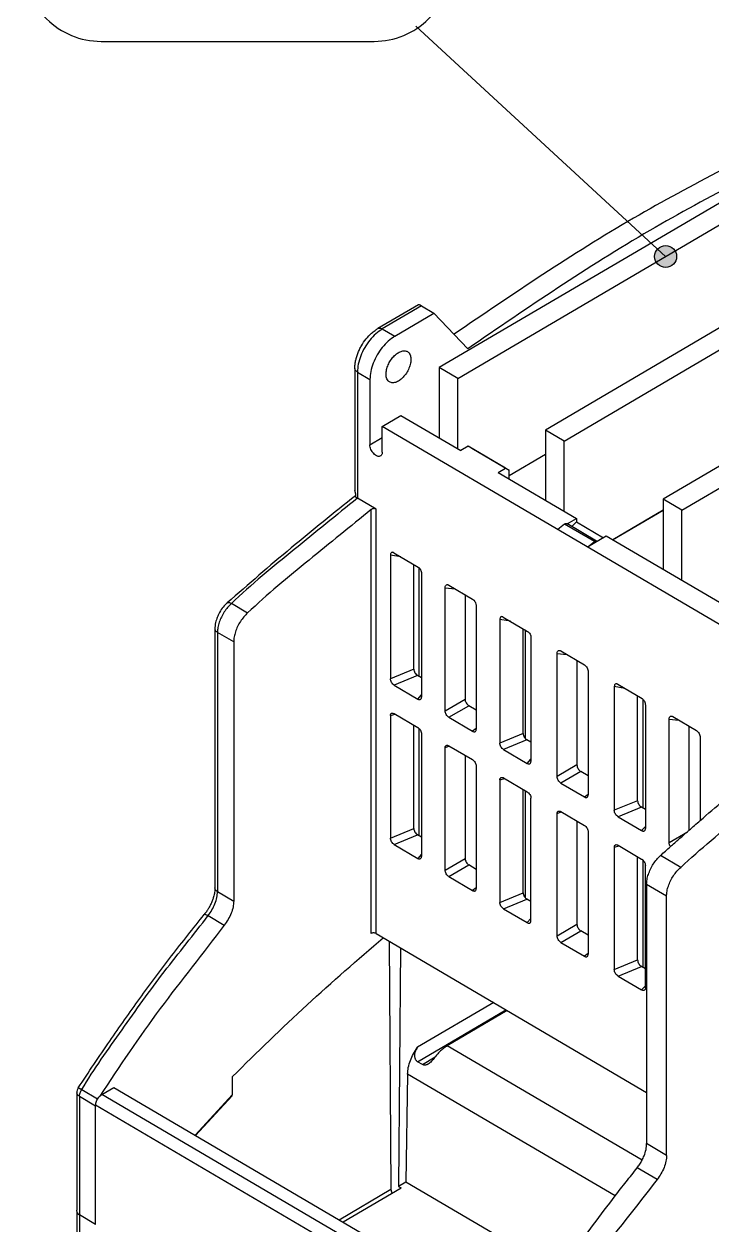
# Model space of a CAD drawing. Header units: millimetres. Extents: x -237 to 357, y 207 to 627.
# Drawn here: x 237.3 to 268.6, y 319.6 to 374.2 of the extents above; entities that cross this region are included whole.
import ezdxf

# ---------------------------------------------------------------- set-up
doc = ezdxf.new("R2010")
doc.units = ezdxf.units.MM
doc.layers.add('1', color=7, linetype='Continuous')
doc.dimstyles.get("Standard").update_dxf_attribs({"dimtxt": 0.18, "dimasz": 0.18, "dimexe": 0.18, "dimexo": 0.0625, "dimgap": 0.09, "dimtad": 0, "dimtih": 1, "dimtoh": 1, "dimdec": 4, "dimzin": 0, "dimdsep": 46, "dimtxsty": 'Standard', "dimcen": 0.09, "dimadec": 0, "dimazin": 0, "dimtfac": 1, "dimtdec": 4, "dimtofl": 0, "dimtmove": 0, "dimatfit": 3, "dimfxl": 1, "dimtolj": 1, "dimtzin": 0, "dimarcsym": 0})

# ---------------------------------------------------------------- blocks, each defined once
blk = doc.blocks.new('As2', base_point=(285.253, 331.881))
at = {"color": 2, "linetype": 'Continuous'}
for p, q in [((277.911, 371.359), (256.189, 358.591)), ((257.038, 358.092), (278.76, 370.86)), ((282.748, 368.516), (261.026, 355.748)), ((261.874, 355.249), (283.597, 368.017)), ((288.094, 365.374), (266.371, 352.606)), ((267.22, 352.107), (288.942, 364.875)), ((255.24, 361.451), (253.398, 360.369)), ((255.383, 361.395), (253.601, 360.348)), ((255.383, 361.395), (255.949, 361.062)), ((254.167, 360.015), (255.949, 361.062)), ((257.49, 359.45), (255.949, 361.062)), ((253.601, 360.348), (254.167, 360.015)), ((252.353, 358.554), (252.353, 353.03)), ((257.038, 358.092), (256.189, 358.591)), ((256.189, 358.591), (256.189, 355.387)), ((252.47, 358.388), (252.47, 352.65)), ((252.47, 358.388), (253.035, 358.056)), ((253.035, 358.056), (253.035, 355.078)), ((257.038, 354.889), (257.038, 358.092)), ((253.601, 355.911), (254.45, 356.41)), ((254.45, 356.41), (257.165, 354.814)), ((253.601, 354.746), (253.601, 355.911)), ((291.276, 333.766), (253.601, 355.911)), ((253.035, 355.078), (253.601, 355.411)), ((261.874, 355.249), (261.026, 355.748)), ((261.026, 355.748), (261.026, 352.544)), ((261.874, 352.046), (261.874, 355.249)), ((257.504, 355.013), (257.165, 354.814)), ((259.201, 354.016), (257.504, 355.013)), ((257.504, 355.013), (257.674, 354.919)), ((257.674, 354.919), (259.371, 353.921)), ((259.371, 353.677), (261.026, 354.65)), ((261.026, 354.643), (259.371, 353.671)), ((258.862, 353.816), (259.201, 354.016)), ((258.862, 353.816), (262.426, 351.721)), ((259.371, 353.921), (259.201, 354.016)), ((259.371, 353.867), (259.371, 353.921)), ((259.371, 353.677), (259.371, 353.867)), ((259.371, 353.677), (259.371, 353.867)), ((259.371, 353.517), (259.371, 353.677)), ((259.371, 353.517), (259.371, 353.677)), ((252.38, 352.866), (252.38, 352.76)), ((252.38, 352.76), (252.38, 352.707)), ((253.318, 352.151), (252.47, 352.65)), ((267.22, 352.107), (266.371, 352.606)), ((266.371, 352.606), (266.371, 349.402)), ((253.092, 332.842), (253.092, 352.128)), ((253.318, 332.842), (253.318, 352.151)), ((264.071, 350.754), (266.371, 352.106)), ((266.371, 352.1), (264.077, 350.751)), ((267.22, 348.904), (267.22, 352.107)), ((261.889, 351.469), (261.577, 351.223)), ((263.247, 350.671), (261.889, 351.469)), ((263.347, 350.693), (261.99, 351.491)), ((262.012, 351.478), (262.426, 351.721)), ((262.217, 351.357), (262.426, 351.567)), ((262.426, 351.721), (262.426, 351.567)), ((262.426, 351.567), (263.652, 350.846)), ((263.783, 350.923), (262.935, 350.425)), ((282.791, 339.751), (263.783, 350.923)), ((262.935, 350.425), (263.247, 350.671)), ((253.969, 350.057), (253.969, 344.431)), ((254.447, 349.973), (253.969, 350.057)), ((254.123, 350.163), (255.229, 349.513)), ((255.029, 344.869), (255.029, 349.63)), ((255.261, 349.49), (255.261, 344.542)), ((255.383, 349.225), (255.383, 343.599)), ((256.622, 348.694), (257.708, 348.056)), ((256.458, 348.574), (256.907, 348.527)), ((256.458, 342.97), (256.458, 348.574)), ((257.363, 348.259), (257.363, 343.5)), ((247.476, 347.423), (246.741, 347.856)), ((257.872, 347.743), (257.872, 342.139)), ((259.425, 347.047), (258.947, 347.131)), ((258.947, 347.131), (258.947, 341.505)), ((259.101, 347.237), (260.207, 346.587)), ((245.989, 346.709), (245.989, 334.916)), ((246.841, 346.11), (246.106, 346.543)), ((246.106, 346.543), (246.106, 334.75)), ((260.008, 341.943), (260.008, 346.704)), ((260.098, 346.651), (260.098, 341.721)), ((246.841, 346.11), (246.841, 334.318)), ((260.361, 346.299), (260.361, 340.673)), ((261.549, 345.581), (261.998, 345.534)), ((261.549, 339.977), (261.549, 345.581)), ((261.713, 345.701), (262.799, 345.063)), ((255.029, 344.869), (253.969, 344.431)), ((262.454, 345.266), (262.454, 340.508)), ((255.202, 344.577), (254.141, 344.138)), ((255.383, 344.47), (255.202, 344.577)), ((262.963, 344.75), (262.963, 339.146)), ((254.141, 344.138), (255.211, 343.509)), ((264.629, 343.988), (264.151, 344.072)), ((264.151, 344.072), (264.151, 338.446)), ((264.305, 344.178), (265.412, 343.528)), ((255.211, 343.509), (255.383, 343.695)), ((256.458, 342.97), (257.363, 343.5)), ((256.627, 342.677), (257.532, 343.207)), ((257.872, 343.007), (257.532, 343.207)), ((265.212, 338.884), (265.212, 343.645)), ((265.444, 343.505), (265.444, 338.557)), ((265.565, 343.24), (265.565, 337.614)), ((253.969, 342.753), (254.187, 342.817)), ((253.969, 342.753), (253.969, 337.182)), ((254.141, 342.844), (255.211, 342.215)), ((256.627, 342.677), (257.703, 342.044)), ((266.805, 342.709), (267.89, 342.071)), ((255.029, 337.621), (255.029, 342.321)), ((255.261, 342.177), (255.261, 337.293)), ((257.872, 342.172), (257.703, 342.044)), ((266.64, 342.589), (267.089, 342.542)), ((266.64, 336.985), (266.64, 342.589)), ((267.545, 342.274), (267.545, 337.536)), ((255.383, 341.922), (255.383, 337.221)), ((260.008, 341.943), (258.947, 341.505)), ((260.18, 341.651), (259.119, 341.212)), ((260.361, 341.544), (260.18, 341.651)), ((268.054, 341.758), (268.054, 337.98)), ((256.646, 341.371), (256.458, 341.288)), ((256.458, 335.721), (256.458, 341.288)), ((256.627, 341.382), (257.703, 340.75)), ((259.119, 341.212), (260.189, 340.583)), ((257.363, 340.95), (257.363, 336.251)), ((257.872, 340.457), (257.872, 334.89)), ((260.189, 340.583), (260.361, 340.769)), ((262.454, 340.508), (261.549, 339.977)), ((259.119, 339.918), (260.189, 339.289)), ((262.623, 340.214), (261.718, 339.684)), ((262.963, 340.015), (262.623, 340.214)), ((258.947, 339.827), (259.165, 339.891)), ((258.947, 339.827), (258.947, 334.256)), ((260.008, 334.695), (260.008, 339.395)), ((261.718, 339.684), (262.794, 339.052)), ((260.098, 339.342), (260.098, 334.473)), ((260.361, 333.425), (260.361, 338.996)), ((262.794, 339.052), (262.963, 339.18)), ((265.212, 338.884), (264.151, 338.446)), ((261.549, 338.295), (261.737, 338.379)), ((261.549, 332.729), (261.549, 338.295)), ((261.718, 338.39), (262.794, 337.758)), ((265.384, 338.592), (264.323, 338.153)), ((265.565, 338.485), (265.384, 338.592)), ((262.454, 337.957), (262.454, 333.259)), ((264.323, 338.153), (265.393, 337.524)), ((253.969, 337.182), (255.029, 337.621)), ((254.141, 336.889), (255.202, 337.328)), ((255.383, 337.221), (255.202, 337.328)), ((255.383, 337.221), (255.383, 336.351)), ((262.963, 337.464), (262.963, 331.897)), ((265.393, 337.524), (265.565, 337.71)), ((266.64, 336.985), (267.472, 337.472)), ((267.472, 337.472), (267.472, 337.472)), ((267.545, 337.536), (267.545, 337.536)), ((254.141, 336.889), (255.211, 336.26)), ((264.151, 336.768), (264.369, 336.832)), ((264.151, 336.768), (264.151, 331.197)), ((264.323, 336.859), (265.393, 336.23)), ((255.383, 336.446), (255.211, 336.26)), ((255.383, 336.446), (255.383, 336.446)), ((256.458, 335.721), (257.363, 336.251)), ((265.212, 331.636), (265.212, 336.336)), ((265.444, 336.192), (265.444, 331.308)), ((265.444, 336.192), (265.444, 336.192)), ((267.169, 335.848), (266.25, 336.388)), ((256.627, 335.428), (257.532, 335.958)), ((257.872, 335.758), (257.532, 335.958)), ((265.565, 330.366), (265.565, 335.937)), ((256.627, 335.428), (257.703, 334.796)), ((266.528, 334.539), (265.621, 335.072)), ((265.621, 335.072), (265.621, 325.611)), ((246.106, 334.75), (246.841, 334.318)), ((257.872, 334.923), (257.703, 334.796)), ((258.947, 334.256), (260.008, 334.695)), ((266.528, 322.746), (266.528, 334.539)), ((259.119, 333.963), (260.18, 334.402)), ((259.119, 333.963), (260.189, 333.334)), ((260.361, 334.295), (260.18, 334.402)), ((245.676, 333.653), (246.411, 333.22)), ((260.361, 333.52), (260.189, 333.334)), ((253.318, 332.842), (265.621, 325.611)), ((261.549, 332.729), (262.454, 333.259)), ((261.718, 332.435), (262.623, 332.966)), ((262.963, 332.766), (262.623, 332.966)), ((253.908, 332.495), (253.993, 321.203)), ((261.718, 332.435), (262.794, 331.803)), ((254.421, 332.194), (254.338, 321.33)), ((262.963, 331.931), (262.794, 331.803)), ((264.151, 331.197), (265.212, 331.636)), ((264.323, 330.904), (265.384, 331.343)), ((265.565, 331.236), (265.384, 331.343)), ((264.323, 330.904), (265.393, 330.275)), ((265.565, 330.461), (265.393, 330.275)), ((258.666, 329.699), (255.206, 327.665)), ((255.205, 327.008), (259.224, 329.371)), ((259.286, 329.335), (256.553, 327.728)), ((265.415, 322.52), (256.553, 327.728)), ((255.421, 326.881), (255.205, 327.008)), ((255.421, 326.881), (256, 327.221)), ((256, 327.221), (256, 327.221)), ((246.785, 325.51), (246.785, 326.329)), ((254.75, 326.447), (254.676, 321.528)), ((264.19, 320.898), (254.75, 326.447)), ((239.929, 325.74), (240.653, 325.315)), ((240.845, 325.514), (241.395, 325.837)), ((241.395, 325.837), (259.949, 314.932)), ((239.71, 325.597), (239.71, 320.246)), ((239.827, 325.431), (240.562, 324.998)), ((239.827, 325.431), (239.827, 320.032)), ((279.279, 302.923), (240.845, 325.514)), ((245.084, 323.669), (246.785, 325.51)), ((246.767, 325.458), (245.105, 323.656)), ((246.747, 325.47), (246.767, 325.458)), ((246.747, 325.47), (246.747, 325.47)), ((246.767, 325.491), (246.767, 325.491)), ((246.767, 325.458), (246.767, 325.491)), ((265.621, 325.611), (265.621, 323.279)), ((240.562, 324.998), (240.562, 325.024)), ((279.029, 302.414), (240.562, 325.024)), ((240.562, 319.6), (240.562, 324.998)), ((240.562, 319.6), (240.562, 324.998)), ((266.528, 322.746), (265.621, 323.279)), ((265.415, 322.52), (265.415, 322.52)), ((266.094, 321.651), (265.194, 322.18)), ((254.676, 321.528), (254.338, 321.33)), ((254.338, 321.33), (254.451, 321.263)), ((261.644, 317.433), (254.676, 321.528)), ((251.636, 319.817), (253.993, 321.203)), ((251.814, 319.713), (254.451, 321.263)), ((264.19, 320.898), (264.19, 320.898)), ((239.71, 320.14), (239.71, 313.455)), ((239.827, 320.032), (239.827, 320.032)), ((239.827, 320.032), (239.827, 313.289)), ((240.562, 319.6), (239.827, 320.032)), ((240.562, 319.6), (239.827, 320.032))]:
    blk.add_line(p, q, dxfattribs=at)
blk.add_arc((240.11, 325.597), 0.4, 146.9351, 180, dxfattribs=at)
for points, knots in [([(273.188, 369.674), (270.433, 368.305), (264.772, 365.49), (259.546, 361.932), (256.863, 360.106)], [0, 0, 0, 0, 9.218372, 18.942006, 18.942006, 18.942006, 18.942006]), ([(274.037, 369.176), (271.244, 367.786), (265.503, 364.928), (260.209, 361.309), (257.49, 359.45)], [0, 0, 0, 0, 9.34735, 19.213373, 19.213373, 19.213373, 19.213373]), ([(255.383, 361.395), (255.366, 361.405), (255.335, 361.423), (255.293, 361.441), (255.263, 361.454), (255.246, 361.452), (255.24, 361.451)], [0, 0, 0, 0, 0.0596346, 0.1061431, 0.1381336, 0.1559319, 0.1559319, 0.1559319, 0.1559319]), ([(252.353, 358.554), (252.354, 358.611), (252.358, 358.727), (252.385, 358.892), (252.427, 359.063), (252.474, 359.204), (252.522, 359.323), (252.562, 359.412), (252.605, 359.499), (252.697, 359.665), (252.854, 359.896), (253.068, 360.128), (253.257, 360.276), (253.364, 360.355), (253.442, 360.388), (253.493, 360.389), (253.548, 360.376), (253.583, 360.357), (253.601, 360.348)], [0, 0, 0, 0, 0.170345, 0.345802, 0.500796, 0.697556, 0.792084, 0.887197, 0.989679, 1.081636, 1.457976, 1.824377, 2.023125, 2.177279, 2.223372, 2.272918, 2.328267, 2.390351, 2.390351, 2.390351, 2.390351]), ([(253.601, 360.348), (253.501, 360.279), (253.29, 360.135), (253.024, 359.842), (252.792, 359.504), (252.615, 359.134), (252.496, 358.76), (252.478, 358.508), (252.47, 358.388)], [0, 0, 0, 0, 0.364, 0.761971, 1.177725, 1.592487, 1.987622, 2.347375, 2.347375, 2.347375, 2.347375]), ([(254.167, 360.015), (254.066, 359.947), (253.856, 359.803), (253.59, 359.51), (253.358, 359.171), (253.181, 358.802), (253.061, 358.427), (253.044, 358.176), (253.035, 358.056)], [0, 0, 0, 0, 0.364, 0.761971, 1.177725, 1.592487, 1.987622, 2.347375, 2.347375, 2.347375, 2.347375]), ([(253.771, 358.294), (253.773, 358.254), (253.776, 358.179), (253.807, 358.076), (253.858, 357.992), (253.943, 357.919), (254.082, 357.886), (254.255, 357.927), (254.43, 358.033), (254.596, 358.192), (254.737, 358.391), (254.842, 358.611), (254.901, 358.833), (254.907, 359.038), (254.86, 359.209), (254.752, 359.327), (254.602, 359.365), (254.44, 359.333), (254.274, 359.242), (254.115, 359.101), (253.973, 358.921), (253.863, 358.717), (253.788, 358.506), (253.776, 358.362), (253.771, 358.294)], [0, 0, 0, 0, 0.118408, 0.224303, 0.319571, 0.408579, 0.555321, 0.726167, 0.930066, 1.16236, 1.410587, 1.658813, 1.891108, 2.095007, 2.265852, 2.412594, 2.550653, 2.709314, 2.89724, 3.111788, 3.343448, 3.579286, 3.805617, 4.010511, 4.010511, 4.010511, 4.010511]), ([(252.47, 358.388), (252.453, 358.399), (252.42, 358.421), (252.383, 358.462), (252.357, 358.507), (252.354, 358.539), (252.353, 358.554)], [0, 0, 0, 0, 0.0611879, 0.1161297, 0.1657628, 0.2122708, 0.2122708, 0.2122708, 0.2122708]), ([(253.601, 354.746), (253.6, 354.726), (253.599, 354.689), (253.583, 354.637), (253.558, 354.595), (253.516, 354.56), (253.451, 354.543), (253.37, 354.559), (253.287, 354.604), (253.207, 354.675), (253.137, 354.765), (253.082, 354.867), (253.044, 354.972), (253.038, 355.044), (253.035, 355.078)], [0, 0, 0, 0, 0.059204, 0.112151, 0.159786, 0.20429, 0.273319, 0.35265, 0.446613, 0.553887, 0.669717, 0.787636, 0.900801, 1.003248, 1.003248, 1.003248, 1.003248]), ([(252.353, 353.03), (252.353, 353.026), (252.353, 353.02), (252.354, 353.01), (252.355, 353.001), (252.356, 352.994), (252.357, 352.991)], [0, 0, 0, 0, 0.00974146, 0.01944734, 0.02911636, 0.03877851, 0.03877851, 0.03877851, 0.03877851]), ([(252.47, 352.65), (251.511, 351.87), (249.578, 350.3), (247.582, 348.674), (246.559, 347.68), (246.407, 347.471), (246.279, 347.245), (246.183, 347.008), (246.119, 346.774), (246.11, 346.617), (246.106, 346.543)], [0, 0, 0, 0, 3.707677, 7.470905, 7.719384, 7.979037, 8.241725, 8.499014, 8.742998, 8.967191, 8.967191, 8.967191, 8.967191]), ([(252.38, 352.76), (251.398, 351.974), (249.419, 350.391), (247.509, 348.724), (246.547, 347.884)], [0, 0, 0, 0, 3.772651, 7.60374, 7.60374, 7.60374, 7.60374]), ([(252.38, 352.866), (252.38, 352.872), (252.38, 352.884), (252.377, 352.901), (252.374, 352.917), (252.37, 352.934), (252.366, 352.953), (252.362, 352.97), (252.359, 352.982), (252.357, 352.988), (252.357, 352.991)], [0, 0, 0, 0, 0.0184343, 0.0356536, 0.0513495, 0.0670325, 0.0886691, 0.1094553, 0.1186126, 0.1274052, 0.1274052, 0.1274052, 0.1274052]), ([(252.38, 352.707), (252.385, 352.704), (252.397, 352.695), (252.418, 352.681), (252.443, 352.666), (252.46, 352.655), (252.47, 352.65)], [0, 0, 0, 0, 0.0185837, 0.0451257, 0.0740439, 0.1065569, 0.1065569, 0.1065569, 0.1065569]), ([(253.092, 352.128), (252.152, 351.363), (250.259, 349.821), (248.3, 348.225), (247.295, 347.248), (247.143, 347.039), (247.014, 346.813), (246.918, 346.576), (246.855, 346.341), (246.846, 346.185), (246.841, 346.11)], [0, 0, 0, 0, 3.636691, 7.32672, 7.575199, 7.834853, 8.097541, 8.354829, 8.598813, 8.823006, 8.823006, 8.823006, 8.823006]), ([(253.318, 352.151), (253.312, 352.154), (253.3, 352.16), (253.281, 352.167), (253.262, 352.171), (253.243, 352.173), (253.225, 352.173), (253.206, 352.172), (253.185, 352.169), (253.165, 352.165), (253.146, 352.158), (253.127, 352.15), (253.109, 352.141), (253.098, 352.132), (253.092, 352.128)], [0, 0, 0, 0, 0.0199534, 0.0410132, 0.0614631, 0.0784231, 0.0957323, 0.1176431, 0.1353492, 0.1573631, 0.1790281, 0.1961907, 0.2183639, 0.2396992, 0.2396992, 0.2396992, 0.2396992]), ([(261.889, 351.469), (261.898, 351.475), (261.915, 351.487), (261.942, 351.497), (261.968, 351.5), (261.983, 351.494), (261.99, 351.491)], [0, 0, 0, 0, 0.0326878, 0.0614173, 0.08638, 0.1089349, 0.1089349, 0.1089349, 0.1089349]), ([(263.364, 350.677), (263.362, 350.68), (263.357, 350.686), (263.345, 350.695), (263.325, 350.702), (263.3, 350.699), (263.272, 350.689), (263.256, 350.677), (263.247, 350.671)], [0, 0, 0, 0, 0.0118069, 0.0232606, 0.0458155, 0.0707781, 0.0995077, 0.1321955, 0.1321955, 0.1321955, 0.1321955]), ([(254.123, 350.163), (254.114, 350.168), (254.098, 350.176), (254.067, 350.185), (254.029, 350.185), (253.992, 350.157), (253.972, 350.111), (253.97, 350.076), (253.969, 350.057)], [0, 0, 0, 0, 0.0284462, 0.0539315, 0.0964266, 0.136954, 0.1842414, 0.242511, 0.242511, 0.242511, 0.242511]), ([(255.229, 349.513), (255.25, 349.497), (255.295, 349.464), (255.342, 349.392), (255.376, 349.312), (255.381, 349.254), (255.383, 349.225)], [0, 0, 0, 0, 0.0781784, 0.1647288, 0.2536468, 0.3382006, 0.3382006, 0.3382006, 0.3382006]), ([(256.458, 348.574), (256.459, 348.594), (256.461, 348.632), (256.483, 348.681), (256.52, 348.712), (256.56, 348.717), (256.595, 348.709), (256.613, 348.699), (256.622, 348.694)], [0, 0, 0, 0, 0.0614443, 0.1124999, 0.1562333, 0.2001878, 0.2291602, 0.2615282, 0.2615282, 0.2615282, 0.2615282]), ([(246.547, 347.884), (246.532, 347.871), (246.503, 347.844), (246.407, 347.748), (246.272, 347.581), (246.149, 347.364), (246.076, 347.186), (246.034, 347.051), (246.007, 346.929), (245.994, 346.83), (245.99, 346.759), (245.987, 346.711), (245.994, 346.661), (246.018, 346.616), (246.056, 346.575), (246.089, 346.554), (246.106, 346.543)], [0, 0, 0, 0, 0.058582, 0.117614, 0.407983, 0.701542, 0.860497, 0.9844, 1.124769, 1.236049, 1.284705, 1.335972, 1.38248, 1.432113, 1.487055, 1.548242, 1.548242, 1.548242, 1.548242]), ([(246.547, 347.884), (246.558, 347.89), (246.582, 347.905), (246.63, 347.902), (246.684, 347.886), (246.721, 347.866), (246.741, 347.856)], [0, 0, 0, 0, 0.0373494, 0.0824418, 0.1388728, 0.2068575, 0.2068575, 0.2068575, 0.2068575]), ([(257.708, 348.056), (257.73, 348.039), (257.777, 348.003), (257.827, 347.925), (257.864, 347.836), (257.869, 347.773), (257.872, 347.743)], [0, 0, 0, 0, 0.0829585, 0.1774081, 0.2750872, 0.3667086, 0.3667086, 0.3667086, 0.3667086]), ([(259.101, 347.237), (259.092, 347.242), (259.076, 347.25), (259.045, 347.259), (259.007, 347.259), (258.97, 347.231), (258.95, 347.185), (258.948, 347.15), (258.947, 347.131)], [0, 0, 0, 0, 0.0284462, 0.0539315, 0.0964266, 0.136954, 0.1842414, 0.242511, 0.242511, 0.242511, 0.242511]), ([(260.207, 346.587), (260.228, 346.571), (260.273, 346.538), (260.32, 346.466), (260.354, 346.386), (260.359, 346.328), (260.361, 346.299)], [0, 0, 0, 0, 0.0781784, 0.1647288, 0.2536468, 0.3382006, 0.3382006, 0.3382006, 0.3382006]), ([(261.549, 345.581), (261.55, 345.602), (261.552, 345.64), (261.574, 345.689), (261.611, 345.72), (261.651, 345.724), (261.686, 345.716), (261.704, 345.706), (261.713, 345.701)], [0, 0, 0, 0, 0.0614443, 0.1124999, 0.1562333, 0.2001878, 0.2291602, 0.2615282, 0.2615282, 0.2615282, 0.2615282]), ([(255.029, 344.869), (255.032, 344.842), (255.039, 344.784), (255.078, 344.703), (255.13, 344.629), (255.179, 344.594), (255.202, 344.577)], [0, 0, 0, 0, 0.0822096, 0.1740111, 0.2668244, 0.3517449, 0.3517449, 0.3517449, 0.3517449]), ([(262.799, 345.063), (262.821, 345.047), (262.869, 345.011), (262.918, 344.932), (262.955, 344.844), (262.961, 344.781), (262.963, 344.75)], [0, 0, 0, 0, 0.0829585, 0.1774081, 0.2750872, 0.3667086, 0.3667086, 0.3667086, 0.3667086]), ([(254.141, 344.138), (254.118, 344.155), (254.07, 344.19), (254.017, 344.264), (253.978, 344.345), (253.972, 344.403), (253.969, 344.431)], [0, 0, 0, 0, 0.0849205, 0.1777338, 0.2695353, 0.3517449, 0.3517449, 0.3517449, 0.3517449]), ([(264.305, 344.178), (264.297, 344.183), (264.281, 344.191), (264.25, 344.2), (264.212, 344.2), (264.175, 344.172), (264.154, 344.126), (264.152, 344.091), (264.151, 344.072)], [0, 0, 0, 0, 0.0284462, 0.0539315, 0.0964266, 0.136954, 0.1842414, 0.242511, 0.242511, 0.242511, 0.242511]), ([(255.211, 343.509), (255.225, 343.502), (255.25, 343.489), (255.291, 343.482), (255.327, 343.488), (255.359, 343.51), (255.38, 343.55), (255.382, 343.582), (255.383, 343.599)], [0, 0, 0, 0, 0.0460781, 0.0859442, 0.1210042, 0.1545637, 0.1983704, 0.2503346, 0.2503346, 0.2503346, 0.2503346]), ([(257.363, 343.5), (257.366, 343.473), (257.372, 343.414), (257.41, 343.333), (257.462, 343.258), (257.51, 343.223), (257.532, 343.207)], [0, 0, 0, 0, 0.0827786, 0.1747991, 0.2671503, 0.3508143, 0.3508143, 0.3508143, 0.3508143]), ([(265.412, 343.528), (265.433, 343.512), (265.477, 343.479), (265.524, 343.407), (265.558, 343.327), (265.563, 343.269), (265.565, 343.24)], [0, 0, 0, 0, 0.0781784, 0.1647288, 0.2536468, 0.3382006, 0.3382006, 0.3382006, 0.3382006]), ([(253.969, 342.753), (253.97, 342.767), (253.971, 342.792), (253.984, 342.827), (254.005, 342.853), (254.039, 342.87), (254.089, 342.87), (254.123, 342.853), (254.141, 342.844)], [0, 0, 0, 0, 0.0406349, 0.0761682, 0.1079952, 0.1388341, 0.1891136, 0.2502611, 0.2502611, 0.2502611, 0.2502611]), ([(256.627, 342.677), (256.605, 342.693), (256.557, 342.728), (256.505, 342.802), (256.467, 342.884), (256.461, 342.942), (256.458, 342.97)], [0, 0, 0, 0, 0.0836641, 0.1760152, 0.2680357, 0.3508143, 0.3508143, 0.3508143, 0.3508143]), ([(266.64, 342.589), (266.641, 342.609), (266.644, 342.647), (266.665, 342.696), (266.702, 342.727), (266.742, 342.732), (266.777, 342.724), (266.795, 342.714), (266.805, 342.709)], [0, 0, 0, 0, 0.0614443, 0.1124999, 0.1562333, 0.2001878, 0.2291602, 0.2615282, 0.2615282, 0.2615282, 0.2615282]), ([(255.211, 342.215), (255.22, 342.209), (255.237, 342.198), (255.268, 342.172), (255.301, 342.136), (255.34, 342.079), (255.374, 342.007), (255.38, 341.949), (255.383, 341.922)], [0, 0, 0, 0, 0.030885, 0.0632761, 0.119509, 0.1780739, 0.2698754, 0.352085, 0.352085, 0.352085, 0.352085]), ([(257.703, 342.044), (257.715, 342.038), (257.737, 342.027), (257.772, 342.019), (257.805, 342.022), (257.839, 342.038), (257.868, 342.08), (257.871, 342.118), (257.872, 342.139)], [0, 0, 0, 0, 0.0400737, 0.0754217, 0.106888, 0.1364726, 0.1873611, 0.2491852, 0.2491852, 0.2491852, 0.2491852]), ([(260.008, 341.943), (260.01, 341.916), (260.017, 341.858), (260.047, 341.794), (260.076, 341.749), (260.102, 341.715), (260.135, 341.681), (260.165, 341.661), (260.18, 341.651)], [0, 0, 0, 0, 0.0822096, 0.1740111, 0.2092172, 0.2437748, 0.2998184, 0.3520683, 0.3520683, 0.3520683, 0.3520683]), ([(267.89, 342.071), (267.912, 342.054), (267.96, 342.018), (268.01, 341.94), (268.046, 341.851), (268.052, 341.788), (268.054, 341.758)], [0, 0, 0, 0, 0.0829585, 0.1774081, 0.2750872, 0.3667086, 0.3667086, 0.3667086, 0.3667086]), ([(256.458, 341.288), (256.458, 341.301), (256.46, 341.325), (256.471, 341.358), (256.488, 341.384), (256.52, 341.405), (256.572, 341.41), (256.608, 341.392), (256.627, 341.382)], [0, 0, 0, 0, 0.0383212, 0.0722343, 0.1025862, 0.1312437, 0.1842077, 0.2491226, 0.2491226, 0.2491226, 0.2491226]), ([(259.119, 341.212), (259.096, 341.229), (259.048, 341.264), (258.995, 341.338), (258.956, 341.419), (258.95, 341.477), (258.947, 341.505)], [0, 0, 0, 0, 0.0849205, 0.1777338, 0.2695353, 0.3517449, 0.3517449, 0.3517449, 0.3517449]), ([(265.621, 335.072), (265.625, 335.147), (265.634, 335.303), (265.697, 335.538), (265.792, 335.775), (265.92, 336.002), (266.071, 336.211), (266.262, 336.404), (266.478, 336.591), (266.756, 336.841), (267.088, 337.134), (267.356, 337.37), (267.509, 337.504), (267.618, 337.6), (267.8, 337.759), (268.323, 338.213), (269.117, 338.895), (269.847, 339.507), (270.235, 339.83), (270.309, 339.891), (270.412, 339.976), (270.711, 340.223), (271.178, 340.606), (271.604, 340.95), (271.817, 341.122)], [0, 0, 0, 0, 0.224281, 0.468435, 0.725867, 0.988582, 1.248069, 1.496133, 1.801106, 2.105721, 2.617902, 3.129063, 3.177945, 3.226818, 3.564663, 3.902056, 5.306454, 6.70288, 6.761693, 6.820492, 6.991207, 7.161801, 7.984419, 8.804182, 8.804182, 8.804182, 8.804182]), ([(257.703, 340.75), (257.725, 340.733), (257.773, 340.699), (257.825, 340.624), (257.863, 340.543), (257.869, 340.484), (257.872, 340.457)], [0, 0, 0, 0, 0.0836641, 0.1760152, 0.2680357, 0.3508143, 0.3508143, 0.3508143, 0.3508143]), ([(260.189, 340.583), (260.203, 340.576), (260.228, 340.563), (260.269, 340.556), (260.305, 340.562), (260.337, 340.584), (260.358, 340.624), (260.36, 340.656), (260.361, 340.673)], [0, 0, 0, 0, 0.0460781, 0.0859442, 0.1210042, 0.1545637, 0.1983704, 0.2503346, 0.2503346, 0.2503346, 0.2503346]), ([(262.454, 340.508), (262.457, 340.48), (262.463, 340.422), (262.501, 340.34), (262.553, 340.266), (262.601, 340.231), (262.623, 340.214)], [0, 0, 0, 0, 0.0827786, 0.1747991, 0.2671503, 0.3508143, 0.3508143, 0.3508143, 0.3508143]), ([(266.528, 334.539), (266.532, 334.614), (266.542, 334.77), (266.606, 335.004), (266.703, 335.24), (266.832, 335.466), (266.986, 335.674), (268, 336.646), (269.976, 338.232), (271.886, 339.764), (272.834, 340.525)], [0, 0, 0, 0, 0.224105, 0.46792, 0.725068, 0.987737, 1.247565, 1.496472, 5.196366, 8.843724, 8.843724, 8.843724, 8.843724]), ([(258.947, 339.827), (258.948, 339.841), (258.949, 339.866), (258.962, 339.901), (258.983, 339.927), (259.017, 339.944), (259.067, 339.944), (259.101, 339.927), (259.119, 339.918)], [0, 0, 0, 0, 0.0406349, 0.0761682, 0.1079952, 0.1388341, 0.1891136, 0.2502611, 0.2502611, 0.2502611, 0.2502611]), ([(261.718, 339.684), (261.696, 339.701), (261.648, 339.736), (261.596, 339.81), (261.558, 339.891), (261.552, 339.95), (261.549, 339.977)], [0, 0, 0, 0, 0.0836641, 0.1760152, 0.2680357, 0.3508143, 0.3508143, 0.3508143, 0.3508143]), ([(260.189, 339.289), (260.212, 339.272), (260.26, 339.237), (260.313, 339.163), (260.352, 339.082), (260.358, 339.023), (260.361, 338.996)], [0, 0, 0, 0, 0.0849205, 0.1777338, 0.2695353, 0.3517449, 0.3517449, 0.3517449, 0.3517449]), ([(262.794, 339.052), (262.806, 339.046), (262.828, 339.034), (262.863, 339.026), (262.896, 339.029), (262.93, 339.046), (262.959, 339.087), (262.962, 339.125), (262.963, 339.146)], [0, 0, 0, 0, 0.0400737, 0.0754217, 0.106888, 0.1364726, 0.1873611, 0.2491852, 0.2491852, 0.2491852, 0.2491852]), ([(265.212, 338.884), (265.215, 338.857), (265.221, 338.799), (265.26, 338.718), (265.313, 338.644), (265.361, 338.608), (265.384, 338.592)], [0, 0, 0, 0, 0.0822096, 0.1740111, 0.2668244, 0.3517449, 0.3517449, 0.3517449, 0.3517449]), ([(261.549, 338.295), (261.55, 338.308), (261.551, 338.332), (261.562, 338.365), (261.58, 338.391), (261.611, 338.413), (261.663, 338.417), (261.699, 338.399), (261.718, 338.39)], [0, 0, 0, 0, 0.0383212, 0.0722343, 0.1025862, 0.1312437, 0.1842077, 0.2491226, 0.2491226, 0.2491226, 0.2491226]), ([(264.323, 338.153), (264.3, 338.17), (264.252, 338.205), (264.199, 338.279), (264.16, 338.36), (264.154, 338.418), (264.151, 338.446)], [0, 0, 0, 0, 0.0849205, 0.1777338, 0.2695353, 0.3517449, 0.3517449, 0.3517449, 0.3517449]), ([(262.794, 337.758), (262.817, 337.741), (262.864, 337.706), (262.916, 337.632), (262.954, 337.55), (262.96, 337.492), (262.963, 337.464)], [0, 0, 0, 0, 0.0836641, 0.1760152, 0.2680357, 0.3508143, 0.3508143, 0.3508143, 0.3508143]), ([(254.141, 336.889), (254.118, 336.906), (254.07, 336.941), (254.017, 337.015), (253.978, 337.096), (253.972, 337.154), (253.969, 337.182)], [0, 0, 0, 0, 0.0849205, 0.1777338, 0.2695353, 0.3517449, 0.3517449, 0.3517449, 0.3517449]), ([(255.029, 337.621), (255.032, 337.593), (255.039, 337.535), (255.078, 337.454), (255.13, 337.38), (255.179, 337.345), (255.202, 337.328)], [0, 0, 0, 0, 0.0822096, 0.1740111, 0.2668244, 0.3517449, 0.3517449, 0.3517449, 0.3517449]), ([(265.393, 337.524), (265.407, 337.517), (265.433, 337.504), (265.473, 337.497), (265.51, 337.503), (265.541, 337.525), (265.562, 337.565), (265.564, 337.597), (265.565, 337.614)], [0, 0, 0, 0, 0.0460781, 0.0859442, 0.1210042, 0.1545637, 0.1983704, 0.2503346, 0.2503346, 0.2503346, 0.2503346]), ([(264.151, 336.768), (264.152, 336.782), (264.153, 336.807), (264.166, 336.842), (264.187, 336.868), (264.222, 336.885), (264.271, 336.885), (264.305, 336.868), (264.323, 336.859)], [0, 0, 0, 0, 0.0406349, 0.0761682, 0.1079952, 0.1388341, 0.1891136, 0.2502611, 0.2502611, 0.2502611, 0.2502611]), ([(266.705, 336.794), (266.695, 336.81), (266.677, 336.84), (266.657, 336.889), (266.643, 336.937), (266.641, 336.969), (266.64, 336.985)], [0, 0, 0, 0, 0.054032, 0.1070928, 0.1574569, 0.2037017, 0.2037017, 0.2037017, 0.2037017]), ([(255.211, 336.26), (255.225, 336.253), (255.25, 336.24), (255.291, 336.233), (255.327, 336.239), (255.359, 336.261), (255.38, 336.301), (255.382, 336.333), (255.383, 336.351)], [0, 0, 0, 0, 0.0460781, 0.0859442, 0.1210042, 0.1545637, 0.1983704, 0.2503346, 0.2503346, 0.2503346, 0.2503346]), ([(257.363, 336.251), (257.366, 336.224), (257.372, 336.165), (257.41, 336.084), (257.462, 336.01), (257.51, 335.975), (257.532, 335.958)], [0, 0, 0, 0, 0.0827786, 0.1747991, 0.2671503, 0.3508143, 0.3508143, 0.3508143, 0.3508143]), ([(265.393, 336.23), (265.402, 336.224), (265.42, 336.213), (265.45, 336.187), (265.484, 336.151), (265.522, 336.094), (265.556, 336.022), (265.562, 335.964), (265.565, 335.937)], [0, 0, 0, 0, 0.030885, 0.0632761, 0.119509, 0.1780739, 0.2698754, 0.352085, 0.352085, 0.352085, 0.352085]), ([(256.627, 335.428), (256.605, 335.444), (256.557, 335.479), (256.505, 335.554), (256.467, 335.635), (256.461, 335.693), (256.458, 335.721)], [0, 0, 0, 0, 0.0836641, 0.1760152, 0.2680357, 0.3508143, 0.3508143, 0.3508143, 0.3508143]), ([(239.827, 325.431), (239.828, 325.456), (239.831, 325.508), (239.853, 325.586), (239.884, 325.665), (240.478, 326.654), (241.766, 328.451), (243.643, 331.121), (245.098, 332.864), (245.862, 333.906), (245.995, 334.186), (246.086, 334.469), (246.099, 334.659), (246.106, 334.75)], [0, 0, 0, 0, 0.074825, 0.156261, 0.242137, 0.329807, 3.611725, 6.874274, 10.112819, 10.426839, 10.74044, 11.039304, 11.311303, 11.311303, 11.311303, 11.311303]), ([(246.106, 334.75), (246.089, 334.761), (246.056, 334.782), (246.018, 334.826), (245.994, 334.861), (245.988, 334.942), (245.988, 334.865), (245.984, 334.809), (245.974, 334.715), (245.953, 334.609), (245.923, 334.492), (245.886, 334.379), (245.847, 334.279), (245.811, 334.198), (245.772, 334.119), (245.729, 334.036), (245.68, 333.953), (245.62, 333.864), (245.585, 333.799), (245.47, 333.685), (245.531, 333.719), (245.568, 333.704), (245.619, 333.686), (245.655, 333.664), (245.676, 333.653)], [0, 0, 0, 0, 0.061188, 0.11613, 0.165763, 0.212271, 0.254742, 0.302737, 0.418025, 0.516774, 0.632939, 0.779516, 0.871883, 0.954522, 1.045613, 1.137328, 1.232572, 1.341676, 1.434511, 1.53993, 1.562377, 1.599979, 1.655063, 1.725836, 1.725836, 1.725836, 1.725836]), ([(257.703, 334.796), (257.715, 334.789), (257.737, 334.778), (257.772, 334.77), (257.805, 334.773), (257.839, 334.789), (257.868, 334.831), (257.871, 334.869), (257.872, 334.89)], [0, 0, 0, 0, 0.0400737, 0.0754217, 0.106888, 0.1364726, 0.1873611, 0.2491852, 0.2491852, 0.2491852, 0.2491852]), ([(260.008, 334.695), (260.01, 334.667), (260.017, 334.609), (260.047, 334.545), (260.076, 334.5), (260.102, 334.467), (260.135, 334.432), (260.165, 334.412), (260.18, 334.402)], [0, 0, 0, 0, 0.0822096, 0.1740111, 0.2092172, 0.2437748, 0.2998184, 0.3520683, 0.3520683, 0.3520683, 0.3520683]), ([(246.841, 334.318), (246.835, 334.227), (246.822, 334.037), (246.73, 333.754), (246.598, 333.474), (245.526, 332.015), (243.422, 329.458), (241.644, 326.784), (240.751, 325.441)], [0, 0, 0, 0, 0.271999, 0.570863, 0.884464, 1.198484, 5.986522, 10.822202, 10.822202, 10.822202, 10.822202]), ([(259.119, 333.963), (259.096, 333.98), (259.048, 334.015), (258.995, 334.089), (258.956, 334.17), (258.95, 334.228), (258.947, 334.256)], [0, 0, 0, 0, 0.0849205, 0.1777338, 0.2695353, 0.3517449, 0.3517449, 0.3517449, 0.3517449]), ([(239.774, 325.815), (240.246, 326.529), (241.154, 327.9), (242.573, 329.897), (244.003, 331.821), (245.005, 333.078), (245.504, 333.705)], [0, 0, 0, 0, 2.565872, 4.932699, 7.35112, 9.754583, 9.754583, 9.754583, 9.754583]), ([(260.189, 333.334), (260.203, 333.327), (260.228, 333.314), (260.269, 333.307), (260.305, 333.313), (260.337, 333.335), (260.358, 333.375), (260.36, 333.407), (260.361, 333.425)], [0, 0, 0, 0, 0.0460781, 0.0859442, 0.1210042, 0.1545637, 0.1983704, 0.2503346, 0.2503346, 0.2503346, 0.2503346]), ([(253.318, 332.842), (253.301, 332.85), (253.265, 332.866), (253.205, 332.872), (253.145, 332.866), (253.109, 332.85), (253.092, 332.842)], [0, 0, 0, 0, 0.0557677, 0.1174139, 0.1790602, 0.2348279, 0.2348279, 0.2348279, 0.2348279]), ([(262.454, 333.259), (262.457, 333.231), (262.463, 333.173), (262.501, 333.091), (262.553, 333.017), (262.601, 332.982), (262.623, 332.966)], [0, 0, 0, 0, 0.0827786, 0.1747991, 0.2671503, 0.3508143, 0.3508143, 0.3508143, 0.3508143]), ([(246.785, 326.329), (247.906, 327.431), (250.126, 329.61), (252.48, 331.644), (253.646, 332.65)], [0, 0, 0, 0, 4.71383, 9.330724, 9.330724, 9.330724, 9.330724]), ([(261.718, 332.435), (261.696, 332.452), (261.648, 332.487), (261.596, 332.561), (261.558, 332.643), (261.552, 332.701), (261.549, 332.729)], [0, 0, 0, 0, 0.0836641, 0.1760152, 0.2680357, 0.3508143, 0.3508143, 0.3508143, 0.3508143]), ([(262.794, 331.803), (262.806, 331.797), (262.828, 331.785), (262.863, 331.778), (262.896, 331.78), (262.93, 331.797), (262.959, 331.839), (262.962, 331.877), (262.963, 331.897)], [0, 0, 0, 0, 0.0400737, 0.0754217, 0.106888, 0.1364726, 0.1873611, 0.2491852, 0.2491852, 0.2491852, 0.2491852]), ([(264.323, 330.904), (264.3, 330.921), (264.252, 330.956), (264.199, 331.03), (264.16, 331.111), (264.154, 331.169), (264.151, 331.197)], [0, 0, 0, 0, 0.0849205, 0.1777338, 0.2695353, 0.3517449, 0.3517449, 0.3517449, 0.3517449]), ([(265.212, 331.636), (265.215, 331.608), (265.221, 331.55), (265.26, 331.469), (265.313, 331.395), (265.361, 331.36), (265.384, 331.343)], [0, 0, 0, 0, 0.0822096, 0.1740111, 0.2668244, 0.3517449, 0.3517449, 0.3517449, 0.3517449]), ([(265.565, 330.366), (265.564, 330.348), (265.562, 330.316), (265.541, 330.276), (265.51, 330.254), (265.473, 330.248), (265.433, 330.255), (265.407, 330.268), (265.393, 330.275)], [0, 0, 0, 0, 0.0519642, 0.0957709, 0.1293304, 0.1643904, 0.2042565, 0.2503346, 0.2503346, 0.2503346, 0.2503346]), ([(254.75, 326.447), (254.758, 326.547), (254.774, 326.756), (254.871, 327.067), (255.01, 327.378), (255.14, 327.569), (255.206, 327.665)], [0, 0, 0, 0, 0.300298, 0.627921, 0.971797, 1.318809, 1.318809, 1.318809, 1.318809]), ([(255.206, 327.665), (255.191, 327.644), (255.161, 327.601), (255.127, 327.539), (255.101, 327.48), (255.083, 327.425), (255.071, 327.37), (255.064, 327.306), (255.066, 327.237), (255.08, 327.174), (255.101, 327.122), (255.121, 327.088), (255.143, 327.06), (255.162, 327.039), (255.183, 327.022), (255.198, 327.012), (255.205, 327.008)], [0, 0, 0, 0, 0.0751778, 0.1575421, 0.2111407, 0.2705145, 0.3283541, 0.3825719, 0.4614763, 0.5338651, 0.575409, 0.6281173, 0.6534884, 0.6828582, 0.711648, 0.7355814, 0.7355814, 0.7355814, 0.7355814]), ([(256.553, 327.728), (256.502, 327.696), (256.396, 327.628), (256.254, 327.506), (256.12, 327.37), (256.035, 327.268), (255.99, 327.208), (255.961, 327.171), (255.915, 327.11), (255.845, 327.029), (255.772, 326.956), (255.706, 326.907), (255.655, 326.88), (255.621, 326.866), (255.587, 326.856), (255.551, 326.85), (255.516, 326.85), (255.483, 326.855), (255.451, 326.865), (255.431, 326.876), (255.421, 326.881)], [0, 0, 0, 0, 0.181808, 0.375251, 0.562151, 0.754847, 0.771217, 0.787618, 0.896446, 1.001365, 1.107128, 1.207572, 1.244262, 1.281871, 1.315712, 1.352447, 1.388829, 1.420273, 1.45455, 1.488332, 1.488332, 1.488332, 1.488332]), ([(239.774, 325.815), (239.777, 325.816), (239.784, 325.817), (239.799, 325.809), (239.822, 325.8), (239.852, 325.784), (239.888, 325.764), (239.915, 325.748), (239.929, 325.74)], [0, 0, 0, 0, 0.0065951, 0.0223334, 0.0475397, 0.0817024, 0.1239975, 0.1733692, 0.1733692, 0.1733692, 0.1733692]), ([(239.827, 325.431), (239.81, 325.442), (239.777, 325.463), (239.739, 325.504), (239.714, 325.549), (239.711, 325.581), (239.71, 325.597)], [0, 0, 0, 0, 0.0611879, 0.1161297, 0.1657628, 0.2122708, 0.2122708, 0.2122708, 0.2122708]), ([(240.562, 325.024), (240.564, 325.054), (240.569, 325.117), (240.598, 325.211), (240.643, 325.303), (240.701, 325.388), (240.767, 325.461), (240.82, 325.497), (240.845, 325.514)], [0, 0, 0, 0, 0.0899384, 0.188722, 0.2924126, 0.396351, 0.4958438, 0.5868438, 0.5868438, 0.5868438, 0.5868438]), ([(259.789, 314.687), (259.816, 314.728), (259.869, 314.81), (259.991, 314.996), (260.155, 315.246), (260.901, 316.37), (262.216, 318.276), (263.688, 320.25), (264.686, 321.544), (265.073, 322.016), (265.316, 322.342), (265.402, 322.492), (265.464, 322.619), (265.531, 322.78), (265.602, 322.998), (265.615, 323.189), (265.621, 323.279)], [0, 0, 0, 0, 0.145807, 0.291582, 0.667643, 1.043477, 4.339927, 7.61343, 8.428553, 9.241868, 9.443998, 9.647445, 9.759062, 9.869893, 10.168964, 10.441086, 10.441086, 10.441086, 10.441086]), ([(266.528, 322.746), (266.522, 322.656), (266.508, 322.465), (266.416, 322.183), (266.282, 321.903), (265.239, 320.5), (263.196, 318.053), (261.464, 315.498), (260.594, 314.215)], [0, 0, 0, 0, 0.271878, 0.570535, 0.884029, 1.198183, 5.802674, 10.450533, 10.450533, 10.450533, 10.450533]), ([(253.993, 321.203), (253.994, 321.189), (253.996, 321.159), (254.008, 321.115), (254.025, 321.07), (254.041, 321.041), (254.049, 321.027)], [0, 0, 0, 0, 0.0425592, 0.0885529, 0.1369069, 0.1863228, 0.1863228, 0.1863228, 0.1863228]), ([(239.827, 320.032), (239.818, 320.038), (239.799, 320.049), (239.776, 320.07), (239.756, 320.095), (239.741, 320.118), (239.729, 320.142), (239.72, 320.168), (239.711, 320.203), (239.71, 320.231), (239.71, 320.246)], [0, 0, 0, 0, 0.0324761, 0.0644246, 0.0931712, 0.1274744, 0.1488669, 0.1704492, 0.2122659, 0.2556966, 0.2556966, 0.2556966, 0.2556966]), ([(239.714, 320.153), (239.714, 320.152), (239.712, 320.15), (239.711, 320.147), (239.71, 320.143), (239.71, 320.141), (239.71, 320.14)], [0, 0, 0, 0, 0.00351174, 0.00691534, 0.01035515, 0.01390518, 0.01390518, 0.01390518, 0.01390518]), ([(239.71, 320.14), (239.712, 320.133), (239.717, 320.115), (239.742, 320.09), (239.779, 320.061), (239.809, 320.042), (239.827, 320.032)], [0, 0, 0, 0, 0.0218035, 0.0548808, 0.1027006, 0.163007, 0.163007, 0.163007, 0.163007]), ([(239.714, 320.153), (239.716, 320.154), (239.718, 320.157), (239.721, 320.16), (239.722, 320.162)], [0, 0, 0, 0, 0.00614086, 0.01228161, 0.01228161, 0.01228161, 0.01228161])]:
    blk.add_open_spline(points, degree=3, knots=knots, dxfattribs=at)
at = {"layer": '1', "color": 3}
blk.add_lwpolyline([(240.808, 373.435), (253.233, 373.435, 0.414214), (256.733, 376.935), (256.733, 376.935, 0.414214), (253.233, 380.435), (240.808, 380.435, 0.414214), (237.308, 376.935), (237.308, 376.935, 0.414214)], format="xyb", close=True, dxfattribs=at)
blk = doc.blocks.new('GI-BC', base_point=(266.946, 303.081))
at = {"layer": '1'}
h = blk.add_hatch(color=2, dxfattribs=at)
edge = h.paths.add_edge_path()
edge.add_arc((266.484, 363.645), 0.5, 0, 360)
at = {"layer": '1', "color": 2}
blk.add_circle((266.484, 363.645), 0.5, dxfattribs=at)
blk.add_blockref('As2', (285.253, 331.881))
at = {"layer": '1', "color": 2, "linetype": 'Continuous', "has_arrowhead": 0}
blk.add_leader([(266.484, 363.645), (255.131, 374.12)], dimstyle='Standard', dxfattribs=at)

msp = doc.modelspace()

# ---------------------------------------------------------------- block references
at = {"layer": '1'}
msp.add_blockref('GI-BC', (266.946, 303.081), dxfattribs=at)

doc.saveas('drawing.dxf')
